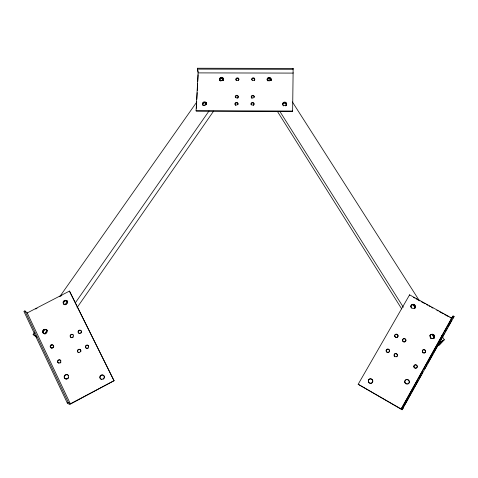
<?xml version="1.0" encoding="UTF-8"?>
<svg xmlns="http://www.w3.org/2000/svg" width="478" height="478" viewBox="0 0 478 478"><rect width="100%" height="100%" fill="white"/><g stroke="black" fill="none" stroke-linecap="round" stroke-linejoin="round"><path stroke-width="0.72" d="M196.088 110.693L196.201 111.195L292.632 111.547L292.632 111.045L196.088 110.693L198.089 72.895L197.384 68.24L293.11 68.426L293.092 73.092L198.089 72.895M292.632 111.547L293.104 72.764M293.11 68.426L293.098 69.298L197.336 69.113M196.356 108.225L196.709 101.539M196.828 99.31L197.181 92.624M197.294 90.396L197.653 83.71M197.767 81.481L198.119 74.795M358.171 384.276L401.197 408.989L453.102 315.982L454.1 316.532L402.064 409.76L358.171 384.276L409.586 294.848L451.686 318.025L453.102 315.982M409.443 295.165L409.586 294.848M402.064 409.76L403.868 406.509M404.585 405.213L408.188 398.718M408.905 397.421L411.068 393.525M411.785 392.229L413.948 388.333M414.665 387.031L415.388 385.734M416.111 384.437L418.268 380.542M418.991 379.245L421.148 375.35M421.871 374.047L422.588 372.75M424.751 368.855L425.468 367.558M426.191 366.256L426.908 364.959M427.631 363.662L433.032 353.923M433.749 352.621L437.352 346.132M438.075 344.829L440.232 340.934M440.955 339.637L443.112 335.741M443.835 334.445L444.552 333.148M445.275 331.846L445.992 330.549M446.715 329.252L447.432 327.95M448.155 326.653L450.312 322.758M451.035 321.461L451.752 320.158M401.197 408.989L451.686 318.025M50.286 346.156L51.134 344.931M77.083 307.593L213.618 111.105M75.387 302.771L209.011 110.986M452.881 318.276L454.1 316.532M44.639 333.829L47.208 330.161M65.181 304.486L67.751 300.817M204.709 105.178L206.418 102.734M221.828 80.722L222.682 79.503L222.258 78.147M36.507 337.104L33.113 334.481L34.398 332.652M59.744 296.659L196.763 102.053M441.499 335.365L444.313 339.768L439.449 344.949L436.976 346.341M439.27 342.601L444.313 339.768M439.163 342.816L443.052 340.635L438.81 345.158L436.91 346.221M67.308 403.044L68.336 402.494L70.35 403.802L114.075 380.685L69.615 404.531L67.308 403.044L23.9 311.405L24.898 310.891L27.216 312.947L70.35 403.802M27.216 312.947L69.465 291.084L114.075 380.685M35.713 309.009L37.021 308.328M60.575 296.139L61.883 295.464M267.65 80.86L270.148 79.611M413.356 297.316L414.659 298.033M415.962 298.75L419.875 300.907M421.178 301.624L425.091 303.781M426.394 304.498L427.696 305.215M429.005 305.932L430.308 306.655M431.61 307.372L432.913 308.089M436.826 310.246L438.129 310.963M439.437 311.68L443.345 313.837M444.654 314.554L448.561 316.705M449.87 317.428L451.824 318.503M402.195 407.71L403.217 408.302M33.113 334.481L36.238 336.482M34.428 335.365L36.585 337.026M292.363 101.898L418.991 300.124M284.936 102.895L286.537 105.411M413.231 304.886L415.233 308.029M432.016 334.463L434.418 338.233M279.881 111.44L403.307 307.211M277.377 111.368L401.705 308.913M69.465 291.084L113.842 380.47M24.898 310.891L68.336 402.494M197.384 68.24L198.095 71.849M78.978 333.333A1.679 1.548 -36.2 0 1 79.049 330.692A1.679 1.548 -36.2 0 1 81.529 331.571M81.457 332.395A1.679 1.548 -36.2 0 1 81.254 332.778M80.967 333.106A1.679 1.548 -36.2 0 1 80.609 333.357M88.328 348.044A1.691 1.565 -37.9 0 1 87.964 348.295M87.127 348.498A1.691 1.565 -37.9 0 1 85.926 346.06A1.691 1.565 -37.9 0 1 88.759 346.096M73.337 336.942A1.685 1.548 -37 0 1 70.941 337.42A1.685 1.548 -37 0 1 70.852 335.084A1.685 1.548 -37 0 1 73.259 335.012M78.362 352.483A1.697 1.565 -38.7 0 1 77.89 350.386A1.697 1.565 -38.7 0 1 80.011 349.579A1.697 1.565 -38.7 0 1 80.854 351.533M52.783 347.978A1.697 1.554 -38.9 0 1 50.471 346.693A1.697 1.554 -38.9 0 1 52.825 345.068A1.697 1.554 -38.9 0 1 53.148 347.727M60.957 362.049A1.709 1.565 -40.6 0 1 60.754 362.438M60.461 362.772A1.709 1.565 -40.6 0 1 60.097 363.029M58.453 363.005A1.709 1.565 -40.6 0 1 58.37 360.436A1.709 1.565 -40.6 0 1 60.915 360.806M66.376 304.468A2.211 2.014 -33.5 0 1 63.365 303.171A2.211 2.014 -33.5 0 1 65.695 300.584A2.211 2.014 -33.5 0 1 67.5 303.219M101.491 379.395A2.282 2.133 -41.8 0 1 100.416 376.15A2.282 2.133 -41.8 0 1 103.929 375.744A2.282 2.133 -41.8 0 1 103.188 379.203M45.326 333.734A2.247 2.043 -37.4 0 1 42.835 332.198A2.247 2.043 -37.4 0 1 44.639 329.617A2.247 2.043 -37.4 0 1 47.131 331.152M47.149 331.702A2.247 2.043 -37.4 0 1 47.011 332.246M46.354 333.196A2.247 2.043 -37.4 0 1 45.87 333.525M66.992 379.048A2.294 2.115 -42.4 0 1 64.482 377.638A2.294 2.115 -42.4 0 1 65.886 374.913A2.294 2.115 -42.4 0 1 68.641 375.845M68.701 377.518A2.294 2.115 -42.4 0 1 67.547 378.839M45.35 333.913A2.247 2.043 -37.4 0 1 43.665 330.961A2.247 2.043 -37.4 0 1 47.262 330.316M64.518 304.743A2.205 2.014 -33.5 0 1 64.399 301.481A2.205 2.014 -33.5 0 1 67.721 301.947M219.683 80.328A1.984 1.733 -7.5 0 1 223.405 79.468M202.708 105.064A2.002 1.769 -9.3 0 1 204.488 102.854A2.002 1.769 -9.3 0 1 206.651 104.616M203.084 105.351A2.002 1.769 -9.3 0 1 204.124 102.388A2.002 1.769 -9.3 0 1 206.466 104.568M45.04 333.65A2.247 2.043 -37.4 0 1 43.104 331.499A2.247 2.043 -37.4 0 1 45.494 329.402M46.043 329.485A2.247 2.043 -37.4 0 1 46.545 329.7M223.471 80.256A1.984 1.733 -7.5 0 1 223.256 80.674M219.826 80.668A1.984 1.733 -7.5 0 1 221.141 78.123A1.984 1.733 -7.5 0 1 223.561 79.808M251.105 104.604A1.506 1.332 -5.2 0 1 252.802 102.943A1.506 1.332 -5.2 0 1 253.854 104.939M253.603 105.214A1.506 1.332 -5.2 0 1 253.286 105.423M235.218 104.873A1.506 1.332 -6.6 0 1 236.395 102.889A1.506 1.332 -6.6 0 1 237.984 104.562M235.75 105.363A1.506 1.332 -6.6 0 1 235.451 105.148M251.99 98.319A1.5 1.326 -5.1 0 1 251.685 98.109M251.458 97.829A1.5 1.326 -5.1 0 1 252.426 95.893A1.5 1.326 -5.1 0 1 254.272 97.177M235.301 97.118A1.5 1.32 -6.5 0 1 237.231 95.845A1.5 1.32 -6.5 0 1 238.074 97.793M237.823 98.062A1.5 1.32 -6.5 0 1 237.506 98.271M251.84 79.963A1.488 1.303 -5 0 1 253.322 78.32A1.488 1.303 -5 0 1 254.714 79.969M254.553 80.286A1.488 1.303 -5 0 1 254.308 80.555M238.689 80.322A1.488 1.303 -6.2 0 1 238.444 80.597M236.341 80.591A1.488 1.303 -6.2 0 1 236.897 78.464A1.488 1.303 -6.2 0 1 238.91 79.671M286.615 104.837A2.008 1.781 -2.3 0 1 286.406 105.268M286.083 105.638A2.008 1.781 -2.3 0 1 285.659 105.919M283.651 105.913A2.008 1.781 -2.3 0 1 283.239 105.626M282.922 105.256A2.008 1.781 -2.3 0 1 282.731 104.825M282.671 104.365A2.008 1.781 -2.3 0 1 284.709 102.591A2.008 1.781 -2.3 0 1 286.686 104.377M267.238 80.113A1.99 1.739 -3.7 0 1 269.461 77.938A1.99 1.739 -3.7 0 1 270.865 80.543M223.483 80.005A1.984 1.733 -7.5 0 1 223.268 80.424M220.537 81.057A1.984 1.733 -7.5 0 1 220.137 80.782M219.838 80.418A1.984 1.733 -7.5 0 1 221.153 77.872A1.984 1.733 -7.5 0 1 223.567 79.557M429.812 335.61A2.265 2.121 29 0 1 433.301 335.209A2.265 2.121 29 0 1 432.978 338.597M410.769 306.398A2.223 2.085 23.1 0 1 413.685 305.036A2.223 2.085 23.1 0 1 414.856 308.047M267.28 79.987A1.984 1.739 -3.7 0 1 271.169 80.447M282.755 104.413A2.008 1.781 -2.3 0 1 286.633 104.425M432.453 334.373A2.265 2.127 29 0 1 433.94 337.552A2.265 2.127 29 0 1 430.451 337.952M429.985 335.347A2.265 2.127 29 0 1 431.293 334.355M411.558 308.143A2.223 2.085 23 0 1 411.588 305.036A2.223 2.085 23 0 1 414.826 305.478A2.223 2.085 23 0 1 414.229 308.507M267.172 79.91A1.99 1.745 -3.7 0 1 269.455 78.189A1.99 1.745 -3.7 0 1 271.068 80.37M386.624 352.035A1.697 1.619 27.9 0 1 387.174 349.352A1.697 1.619 27.9 0 1 389.456 351.061A1.697 1.619 27.9 0 1 386.983 352.298M394.876 336.781A1.685 1.601 25.9 0 1 395.963 334.397A1.685 1.601 25.9 0 1 397.953 336.297A1.685 1.601 25.9 0 1 395.509 337.384M396.883 356.546A1.703 1.619 29.6 0 1 396.543 356.797M394.858 356.779A1.703 1.619 29.6 0 1 394.045 355.769M394.183 354.527A1.703 1.619 29.6 0 1 396.459 353.959A1.703 1.619 29.6 0 1 397.14 356.206M403.002 341.543A1.691 1.601 27.5 0 1 403.151 339.069A1.691 1.601 27.5 0 1 405.643 339.744A1.691 1.601 27.5 0 1 404.633 341.985M404.203 342.033A1.691 1.601 27.5 0 1 403.36 341.806M414.33 367.779A1.721 1.631 33.2 0 1 414.85 365.061A1.721 1.631 33.2 0 1 417.175 366.793A1.721 1.631 33.2 0 1 414.689 368.048M422.331 350.643A1.709 1.613 30.9 0 1 425.115 350.505A1.709 1.613 30.9 0 1 424.321 353.075M423.448 353.063A1.709 1.613 30.9 0 1 422.397 352.28M368.275 380.578A2.282 2.205 33.8 0 1 371.018 379.048A2.282 2.205 33.8 0 1 372.661 381.803A2.282 2.205 33.8 0 1 369.924 383.332M369.375 383.105A2.282 2.205 33.8 0 1 368.299 381.731M404.794 382.424A2.306 2.193 35.9 0 1 406.312 379.717A2.306 2.193 35.9 0 1 409.138 381.336A2.306 2.193 35.9 0 1 407.626 384.049M406.449 384.031A2.306 2.193 35.9 0 1 405.039 382.968M430.116 337.139A2.265 2.127 29 0 1 431.58 334.516A2.265 2.127 29 0 1 434.377 336.076A2.265 2.127 29 0 1 432.913 338.699M431.759 338.687A2.265 2.127 29 0 1 430.361 337.659M79.509 333.291A1.679 1.548 -36.2 0 0 81.141 330.913A1.679 1.548 -36.2 0 0 78.32 330.884A1.679 1.548 -36.2 0 0 79.509 333.291M86.871 348.247A1.691 1.565 -37.8 0 0 88.502 345.845A1.691 1.565 -37.8 0 0 85.664 345.809A1.691 1.565 -37.8 0 0 86.871 348.247M71.575 337.462A1.685 1.548 -37 0 0 73.212 335.078A1.685 1.548 -37 0 0 70.391 335.042A1.685 1.548 -37 0 0 71.575 337.462M78.894 352.465A1.697 1.565 -38.7 0 0 80.537 350.051A1.697 1.565 -38.7 0 0 77.699 350.015A1.697 1.565 -38.7 0 0 78.894 352.465M51.642 347.93A1.697 1.554 -38.9 0 0 53.309 345.534A1.697 1.554 -38.9 0 0 50.477 345.492A1.697 1.554 -38.9 0 0 51.642 347.93M58.955 362.999A1.709 1.571 -40.5 0 0 60.628 360.573A1.709 1.571 -40.5 0 0 57.778 360.531A1.709 1.571 -40.5 0 0 58.955 362.999M65.002 304.432A2.211 2.02 -33.4 0 0 67.165 301.337A2.211 2.02 -33.4 0 0 63.455 301.295A2.211 2.02 -33.4 0 0 65.002 304.432M101.814 379.269A2.288 2.133 -41.8 0 0 104.007 375.989A2.288 2.133 -41.8 0 0 100.171 375.935A2.288 2.133 -41.8 0 0 101.814 379.269M44.448 333.53A2.253 2.049 -37.4 0 0 46.665 330.364A2.253 2.049 -37.4 0 0 42.912 330.322A2.253 2.049 -37.4 0 0 44.448 333.53M66.705 378.833A2.3 2.115 -42.4 0 0 68.049 375.164A2.3 2.115 -42.4 0 0 64.261 376.102A2.3 2.115 -42.4 0 0 66.705 378.833M251.739 104.909A1.506 1.332 -5.2 0 0 254.027 103.762A1.506 1.332 -5.2 0 0 251.804 102.597A1.506 1.332 -5.2 0 0 251.739 104.909M235.69 104.855A1.506 1.332 -6.6 0 0 237.984 103.708A1.506 1.332 -6.6 0 0 235.768 102.543A1.506 1.332 -6.6 0 0 235.69 104.855M251.948 97.805A1.5 1.326 -5.1 0 0 254.23 96.664A1.5 1.326 -5.1 0 0 252.014 95.504A1.5 1.326 -5.1 0 0 251.948 97.805M235.947 97.757A1.5 1.326 -6.5 0 0 238.235 96.616A1.5 1.326 -6.5 0 0 236.024 95.457A1.5 1.326 -6.5 0 0 235.947 97.757M252.462 80.226A1.494 1.309 -5 0 0 254.732 79.097A1.494 1.309 -5 0 0 252.527 77.962A1.494 1.309 -5 0 0 252.462 80.226M236.58 80.268A1.488 1.303 -6.2 0 0 238.851 79.139A1.488 1.303 -6.2 0 0 236.658 78.004A1.488 1.303 -6.2 0 0 236.58 80.268M283.645 105.405A2.014 1.781 -2.3 0 0 286.68 103.869A2.014 1.781 -2.3 0 0 283.687 102.316A2.014 1.781 -2.3 0 0 283.645 105.405M203.383 105.13A2.008 1.769 -9.3 0 0 206.454 103.601A2.008 1.769 -9.3 0 0 203.532 102.053A2.008 1.769 -9.3 0 0 203.383 105.13M268.11 80.645A1.99 1.745 -3.7 0 0 271.128 79.139A1.99 1.745 -3.7 0 0 268.176 77.621A1.99 1.745 -3.7 0 0 268.11 80.645M220.46 80.531A1.984 1.739 -7.5 0 0 223.489 79.025A1.984 1.739 -7.5 0 0 220.585 77.514A1.984 1.739 -7.5 0 0 220.46 80.531M386.469 351.444A1.697 1.619 27.9 0 0 389.379 351.479A1.697 1.619 27.9 0 0 387.861 349.006A1.697 1.619 27.9 0 0 386.469 351.444M395.007 336.518A1.691 1.601 25.9 0 0 397.905 336.554A1.691 1.601 25.9 0 0 396.387 334.11A1.691 1.601 25.9 0 0 395.007 336.518M394.356 355.925A1.703 1.625 29.6 0 0 397.272 355.961A1.703 1.625 29.6 0 0 395.742 353.481A1.703 1.625 29.6 0 0 394.356 355.925M402.87 340.945A1.697 1.607 27.4 0 0 405.768 340.981A1.697 1.607 27.4 0 0 404.239 338.526A1.697 1.607 27.4 0 0 402.87 340.945M414.026 366.799A1.721 1.631 33.2 0 0 416.882 367.582A1.721 1.631 33.2 0 0 416.021 364.798A1.721 1.631 33.2 0 0 414.026 366.799M422.379 351.635A1.709 1.613 30.9 0 0 425.229 352.411A1.709 1.613 30.9 0 0 424.362 349.657A1.709 1.613 30.9 0 0 422.379 351.635M368.395 381.522A2.288 2.205 33.7 0 0 372.201 382.573A2.288 2.205 33.7 0 0 371.113 378.827A2.288 2.205 33.7 0 0 368.395 381.522M411.343 307.402A2.229 2.091 23 0 0 415.161 307.444A2.229 2.091 23 0 0 413.135 304.253A2.229 2.091 23 0 0 411.343 307.402M404.944 382.215A2.306 2.199 35.9 0 0 408.774 383.272A2.306 2.199 35.9 0 0 407.632 379.514A2.306 2.199 35.9 0 0 404.944 382.215M430.535 337.396A2.271 2.127 29 0 0 434.406 337.444A2.271 2.127 29 0 0 432.327 334.176A2.271 2.127 29 0 0 430.535 337.396"/></g></svg>
